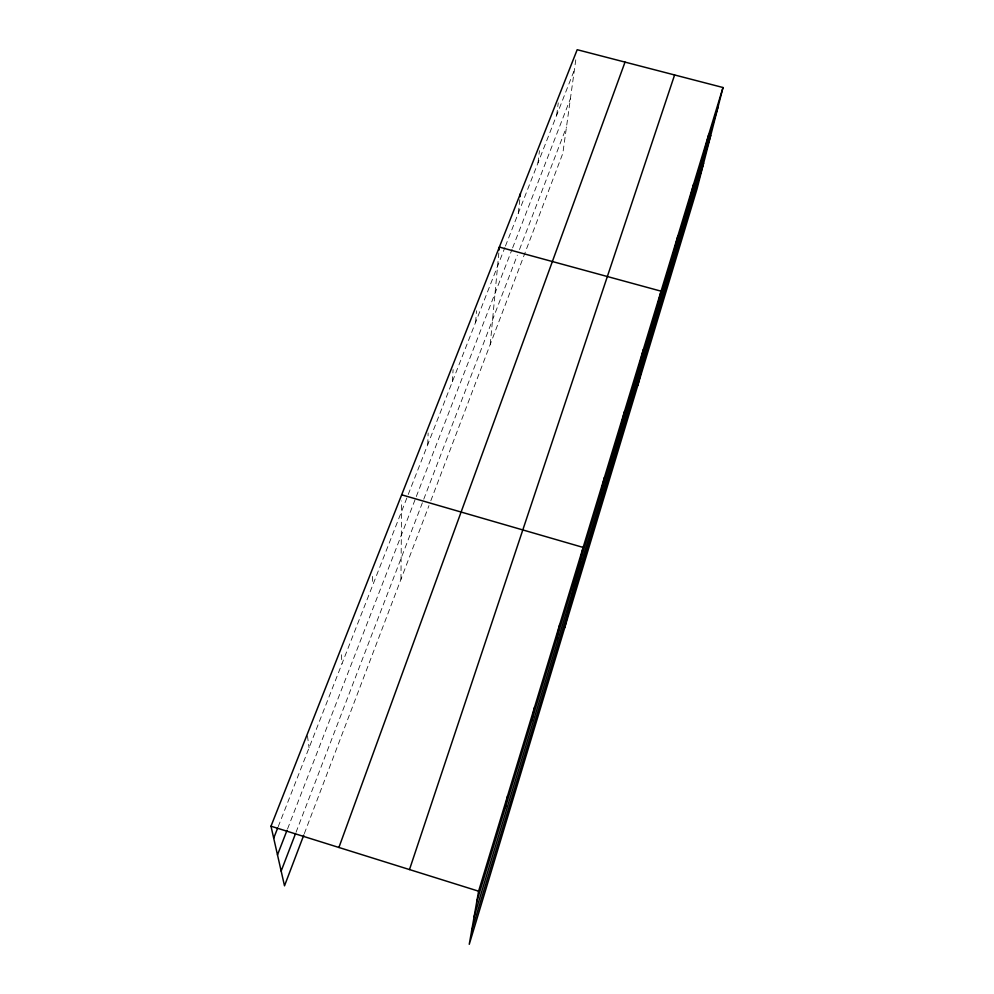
<?xml version="1.0" encoding="UTF-8"?>
<svg xmlns="http://www.w3.org/2000/svg" width="994" height="994" viewBox="0 0 994 994"><rect width="100%" height="100%" fill="white"/><g stroke="black" fill="none" stroke-linecap="round" stroke-linejoin="round"><path stroke-width="0.75" stroke-dasharray="4.97 3.73" d="M400.955 579.34L401.613 500.914M427.731 444.641L428.141 432.974M452.382 381.646L453.09 369.557M475.629 322.267L476.511 310.774M490.266 344.309L498.814 252.948M518.334 213.126L519.787 199.645M538.002 162.879L539.456 150.703M556.665 115.205L558.255 102.879M575.787 59.814L562.84 153.312L429.52 504.182M304.338 833.618L428.973 505.611M296.013 832.338L423.208 500.641M423.755 499.212L517.34 255.172M519.502 249.544L566.493 126.996M287.577 828.872L415.74 497.969M416.3 496.54L512.084 249.258M512.631 247.841L570.407 98.667M278.196 826.697L407.664 495.907M408.223 494.49L504.865 247.543M505.437 246.102L574.395 69.915M307.444 735.796L309.084 747.786M341.364 654.76L342.023 663.619M372.526 576.421L372.762 585.068"/><path stroke-width="1.49" d="M499.087 250.016L499.361 247.071L661.072 291.18L637.775 385.448M520.098 196.65L520.421 193.656M723.011 87.522L478.599 891.196L469.255 944.3L697.005 188.997L723.011 87.522L577.191 49.7L270.989 826.213L284.508 885.828L303.791 835.072M505.2 808.06L507.623 795.734M531.691 720.799L534.586 707.069M556.391 639.415L559.697 624.493M564.729 627.674L583.143 547.421L401.663 494.813M600.513 494.105L604.451 477.356M620.281 428.986L624.468 411.541M638.906 367.631L643.304 349.59M673.112 254.973L677.846 236.025M688.842 203.136L693.713 183.84M703.764 153.995L708.747 134.414M474.101 916.766L710.71 135.495M471.566 931.167L703.615 163.24M476.722 901.856L717.929 107.327M409.491 869.564L674.603 74.96M338.904 847.472L625.027 62.1M281.153 871.079L295.466 833.767M277.488 854.902L287.017 830.313M273.698 838.178L277.637 828.126M270.989 826.213L478.599 891.196"/></g></svg>
